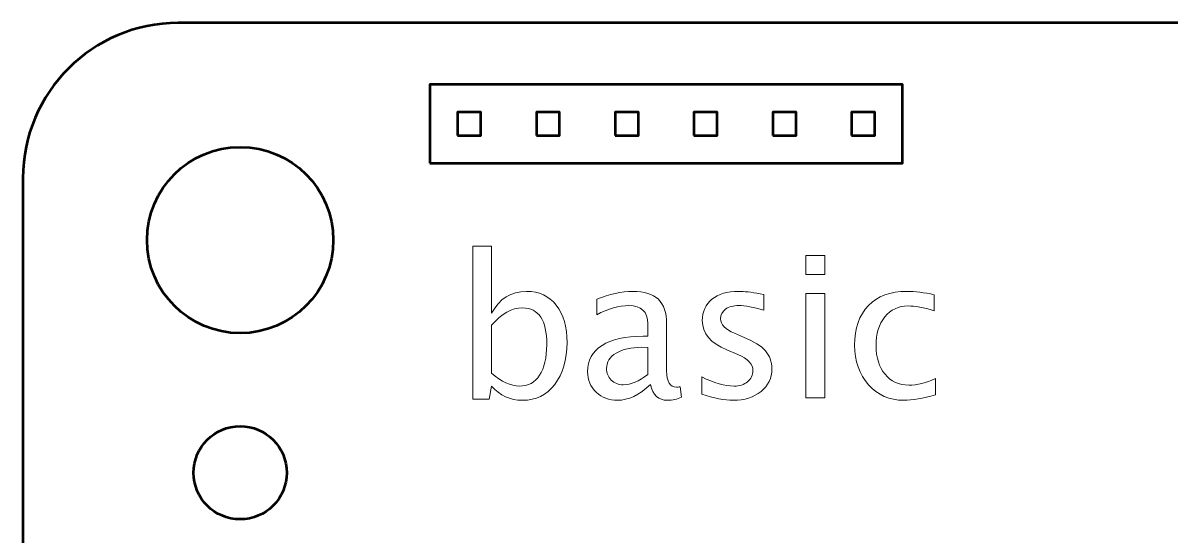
# Model space of a CAD drawing. Header units: centimetres. Extents: x -3.7 to 3.7, y -5.2 to 5.2.
# Drawn here: x -3.7 to 0, y -2.454 to -0.8 of the extents above; entities that cross this region are included whole.
import ezdxf

# ---------------------------------------------------------------- set-up
doc = ezdxf.new("R2010")
doc.units = ezdxf.units.CM
doc.header["$MEASUREMENT"] = 0
doc.layers.add('Layer 1', color=7, linetype='Continuous')

msp = doc.modelspace()

# ---------------------------------------------------------------- linework, layer by layer
at = {"layer": 'Layer 1', "color": 5, "lineweight": 53}
msp.add_lwpolyline([(-2.389, -1.252), (-0.865, -1.252), (-0.865, -0.998), (-2.389, -0.998), (-2.389, -1.252)], close=True, dxfattribs=at)
at = {"layer": 'Layer 1', "lineweight": 53}
for points in [[(-2.2995, -1.1625), (-2.2245, -1.1625), (-2.2245, -1.0875), (-2.2995, -1.0875), (-2.2995, -1.1625)], [(-2.0455, -1.1625), (-1.9705, -1.1625), (-1.9705, -1.0875), (-2.0455, -1.0875), (-2.0455, -1.1625)], [(-1.7915, -1.1625), (-1.7165, -1.1625), (-1.7165, -1.0875), (-1.7915, -1.0875), (-1.7915, -1.1625)], [(-1.5375, -1.1625), (-1.4625, -1.1625), (-1.4625, -1.0875), (-1.5375, -1.0875), (-1.5375, -1.1625)], [(-1.2835, -1.1625), (-1.2085, -1.1625), (-1.2085, -1.0875), (-1.2835, -1.0875), (-1.2835, -1.1625)], [(-1.0295, -1.1625), (-0.9545, -1.1625), (-0.9545, -1.0875), (-1.0295, -1.0875), (-1.0295, -1.1625)]]:
    msp.add_lwpolyline(points, close=True, dxfattribs=at)
for centre, major_axis in [((-2.99999, -1.50001), (0, 0.30001)), ((-3, -2.25), (0, 0.15))]:
    msp.add_ellipse(centre, major_axis=major_axis, ratio=1, dxfattribs=at)
msp.add_open_spline([(-3.7, -4.7), (-3.7, -4.7), (-3.7, -1.3), (-3.7, -1.3), (-3.7, -1.3), (-3.7, -1.02386), (-3.47614, -0.8), (-3.2, -0.8), (-3.2, -0.8), (-3.2, -0.8), (3.2, -0.8), (3.2, -0.8), (3.2, -0.8), (3.47614, -0.8), (3.7, -1.02386), (3.7, -1.3), (3.7, -1.3), (3.7, -1.3), (3.7, -4.7), (3.7, -4.7), (3.7, -4.7), (3.7, -4.97614), (3.47614, -5.2), (3.2, -5.2), (3.2, -5.2), (3.2, -5.2), (-3.2, -5.2), (-3.2, -5.2), (-3.2, -5.2), (-3.47614, -5.2), (-3.7, -4.97614), (-3.7, -4.7)], degree=3, knots=[0, 0, 0, 0, 0.1111111, 0.1111111, 0.1111111, 0.1111111, 0.2222222, 0.2222222, 0.2222222, 0.2222222, 0.3333333, 0.3333333, 0.3333333, 0.3333333, 0.4444444, 0.4444444, 0.4444444, 0.4444444, 0.5555556, 0.5555556, 0.5555556, 0.5555556, 0.6666667, 0.6666667, 0.6666667, 0.6666667, 0.7777778, 0.7777778, 0.7777778, 0.7777778, 1, 1, 1, 1], dxfattribs=at)
at = {"layer": 'Layer 1', "color": 5, "lineweight": 9}
for points, knots in [([(-2.25066, -2.01262), (-2.25066, -2.01262), (-2.25066, -1.51922), (-2.25066, -1.51922), (-2.25066, -1.51922), (-2.25066, -1.51922), (-2.1897, -1.51922), (-2.1897, -1.51922), (-2.1897, -1.51922), (-2.1897, -1.51922), (-2.1897, -1.73587), (-2.1897, -1.73587), (-2.1897, -1.73587), (-2.16472, -1.68877), (-2.12715, -1.66527), (-2.07709, -1.66527), (-2.07709, -1.66527), (-2.03656, -1.66527), (-2.0047, -1.67999), (-1.98142, -1.70951), (-1.98142, -1.70951), (-1.95814, -1.73904), (-1.94649, -1.77936), (-1.94649, -1.83048), (-1.94649, -1.83048), (-1.94649, -1.88615), (-1.95972, -1.93113), (-1.98608, -1.96521), (-1.98608, -1.96521), (-2.01243, -1.99939), (-2.04714, -2.01643), (-2.09011, -2.01643), (-2.09011, -2.01643), (-2.13001, -2.01643), (-2.16324, -2.00119), (-2.1897, -1.9706), (-2.1897, -1.9706), (-2.1897, -1.9706), (-2.19711, -2.01262), (-2.19711, -2.01262), (-2.19711, -2.01262), (-2.19711, -2.01262), (-2.25066, -2.01262), (-2.25066, -2.01262)], [0, 0, 0, 0, 0.0833333, 0.0833333, 0.0833333, 0.0833333, 0.1666667, 0.1666667, 0.1666667, 0.1666667, 0.25, 0.25, 0.25, 0.25, 0.3333333, 0.3333333, 0.3333333, 0.3333333, 0.4166667, 0.4166667, 0.4166667, 0.4166667, 0.5, 0.5, 0.5, 0.5, 0.5833333, 0.5833333, 0.5833333, 0.5833333, 0.6666667, 0.6666667, 0.6666667, 0.6666667, 0.75, 0.75, 0.75, 0.75, 0.8333333, 0.8333333, 0.8333333, 0.8333333, 1, 1, 1, 1]), ([(-1.17666, -1.61066), (-1.17666, -1.61066), (-1.17666, -1.5497), (-1.17666, -1.5497), (-1.17666, -1.5497), (-1.17666, -1.5497), (-1.1157, -1.5497), (-1.1157, -1.5497), (-1.1157, -1.5497), (-1.1157, -1.5497), (-1.1157, -1.61066), (-1.1157, -1.61066), (-1.1157, -1.61066), (-1.1157, -1.61066), (-1.17666, -1.61066), (-1.17666, -1.61066)], [0, 0, 0, 0, 0.2, 0.2, 0.2, 0.2, 0.4, 0.4, 0.4, 0.4, 0.6, 0.6, 0.6, 0.6, 1, 1, 1, 1]), ([(-1.67757, -1.96595), (-1.71419, -1.9996), (-1.74943, -2.01643), (-1.7833, -2.01643), (-1.7833, -2.01643), (-1.81113, -2.01643), (-1.83431, -2.00775), (-1.85262, -1.99029), (-1.85262, -1.99029), (-1.87103, -1.97283), (-1.88024, -1.95081), (-1.88024, -1.92425), (-1.88024, -1.92425), (-1.88024, -1.88752), (-1.86479, -1.85927), (-1.83388, -1.83958), (-1.83388, -1.83958), (-1.80298, -1.8199), (-1.75864, -1.81005), (-1.70085, -1.81005), (-1.70085, -1.81005), (-1.70085, -1.81005), (-1.68656, -1.81005), (-1.68656, -1.81005), (-1.68656, -1.81005), (-1.68656, -1.81005), (-1.68656, -1.76952), (-1.68656, -1.76952), (-1.68656, -1.76952), (-1.68656, -1.73047), (-1.70688, -1.71099), (-1.74763, -1.71099), (-1.74763, -1.71099), (-1.77917, -1.71099), (-1.81367, -1.72094), (-1.85103, -1.74084), (-1.85103, -1.74084), (-1.85103, -1.74084), (-1.85103, -1.69067), (-1.85103, -1.69067), (-1.85103, -1.69067), (-1.80997, -1.67374), (-1.77123, -1.66527), (-1.73493, -1.66527), (-1.73493, -1.66527), (-1.69757, -1.66527), (-1.66995, -1.67374), (-1.65227, -1.69078), (-1.65227, -1.69078), (-1.63449, -1.70782), (-1.6256, -1.73407), (-1.6256, -1.76952), (-1.6256, -1.76952), (-1.6256, -1.76952), (-1.6256, -1.9216), (-1.6256, -1.9216), (-1.6256, -1.9216), (-1.6256, -1.95642), (-1.61492, -1.97388), (-1.59343, -1.97388), (-1.59343, -1.97388), (-1.59079, -1.97388), (-1.58687, -1.97346), (-1.58168, -1.97261), (-1.58168, -1.97261), (-1.58168, -1.97261), (-1.57734, -2.00648), (-1.57734, -2.00648), (-1.57734, -2.00648), (-1.59121, -2.01315), (-1.60645, -2.01643), (-1.62317, -2.01643), (-1.62317, -2.01643), (-1.65164, -2.01643), (-1.66974, -1.9996), (-1.67757, -1.96595)], [0, 0, 0, 0, 0.05, 0.05, 0.05, 0.05, 0.1, 0.1, 0.1, 0.1, 0.15, 0.15, 0.15, 0.15, 0.2, 0.2, 0.2, 0.2, 0.25, 0.25, 0.25, 0.25, 0.3, 0.3, 0.3, 0.3, 0.35, 0.35, 0.35, 0.35, 0.4, 0.4, 0.4, 0.4, 0.45, 0.45, 0.45, 0.45, 0.5, 0.5, 0.5, 0.5, 0.55, 0.55, 0.55, 0.55, 0.6, 0.6, 0.6, 0.6, 0.65, 0.65, 0.65, 0.65, 0.7, 0.7, 0.7, 0.7, 0.75, 0.75, 0.75, 0.75, 0.8, 0.8, 0.8, 0.8, 0.85, 0.85, 0.85, 0.85, 0.9, 0.9, 0.9, 0.9, 1, 1, 1, 1]), ([(-1.51246, -1.99674), (-1.51246, -1.99674), (-1.51246, -1.94086), (-1.51246, -1.94086), (-1.51246, -1.94086), (-1.47257, -1.96076), (-1.43796, -1.97071), (-1.40843, -1.97071), (-1.40843, -1.97071), (-1.39086, -1.97071), (-1.37626, -1.96595), (-1.36472, -1.95642), (-1.36472, -1.95642), (-1.35319, -1.947), (-1.34736, -1.93515), (-1.34736, -1.92086), (-1.34736, -1.92086), (-1.34736, -1.90001), (-1.36356, -1.88276), (-1.39594, -1.86911), (-1.39594, -1.86911), (-1.39594, -1.86911), (-1.43161, -1.85398), (-1.43161, -1.85398), (-1.43161, -1.85398), (-1.48421, -1.83217), (-1.51056, -1.80064), (-1.51056, -1.75968), (-1.51056, -1.75968), (-1.51056, -1.73036), (-1.50019, -1.70729), (-1.47944, -1.69046), (-1.47944, -1.69046), (-1.4587, -1.67364), (-1.43023, -1.66527), (-1.39414, -1.66527), (-1.39414, -1.66527), (-1.37541, -1.66527), (-1.35213, -1.66781), (-1.3245, -1.673), (-1.3245, -1.673), (-1.3245, -1.673), (-1.3118, -1.67543), (-1.3118, -1.67543), (-1.3118, -1.67543), (-1.3118, -1.67543), (-1.3118, -1.72623), (-1.3118, -1.72623), (-1.3118, -1.72623), (-1.34578, -1.71607), (-1.37287, -1.71099), (-1.39308, -1.71099), (-1.39308, -1.71099), (-1.41086, -1.71099), (-1.42494, -1.71491), (-1.43563, -1.72264), (-1.43563, -1.72264), (-1.44621, -1.73036), (-1.4515, -1.74073), (-1.4515, -1.75375), (-1.4515, -1.75375), (-1.4515, -1.77206), (-1.43669, -1.78762), (-1.40695, -1.80021), (-1.40695, -1.80021), (-1.40695, -1.80021), (-1.37763, -1.81259), (-1.37763, -1.81259), (-1.37763, -1.81259), (-1.3444, -1.82656), (-1.32091, -1.84138), (-1.30715, -1.85694), (-1.30715, -1.85694), (-1.29328, -1.8725), (-1.2864, -1.89197), (-1.2864, -1.91525), (-1.2864, -1.91525), (-1.2864, -1.94478), (-1.29805, -1.96902), (-1.32144, -1.98796), (-1.32144, -1.98796), (-1.34472, -2.0069), (-1.37456, -2.01643), (-1.41086, -2.01643), (-1.41086, -2.01643), (-1.4388, -2.01643), (-1.47257, -2.00987), (-1.51246, -1.99674)], [0, 0, 0, 0, 0.0434783, 0.0434783, 0.0434783, 0.0434783, 0.0869565, 0.0869565, 0.0869565, 0.0869565, 0.1304348, 0.1304348, 0.1304348, 0.1304348, 0.173913, 0.173913, 0.173913, 0.173913, 0.2173913, 0.2173913, 0.2173913, 0.2173913, 0.2608696, 0.2608696, 0.2608696, 0.2608696, 0.3043478, 0.3043478, 0.3043478, 0.3043478, 0.3478261, 0.3478261, 0.3478261, 0.3478261, 0.3913043, 0.3913043, 0.3913043, 0.3913043, 0.4347826, 0.4347826, 0.4347826, 0.4347826, 0.4782609, 0.4782609, 0.4782609, 0.4782609, 0.5217391, 0.5217391, 0.5217391, 0.5217391, 0.5652174, 0.5652174, 0.5652174, 0.5652174, 0.6086957, 0.6086957, 0.6086957, 0.6086957, 0.6521739, 0.6521739, 0.6521739, 0.6521739, 0.6956522, 0.6956522, 0.6956522, 0.6956522, 0.7391304, 0.7391304, 0.7391304, 0.7391304, 0.7826087, 0.7826087, 0.7826087, 0.7826087, 0.826087, 0.826087, 0.826087, 0.826087, 0.8695652, 0.8695652, 0.8695652, 0.8695652, 0.9130435, 0.9130435, 0.9130435, 0.9130435, 1, 1, 1, 1]), ([(-1.17666, -2.00881), (-1.17666, -2.00881), (-1.17666, -1.67226), (-1.17666, -1.67226), (-1.17666, -1.67226), (-1.17666, -1.67226), (-1.1157, -1.67226), (-1.1157, -1.67226), (-1.1157, -1.67226), (-1.1157, -1.67226), (-1.1157, -2.00881), (-1.1157, -2.00881), (-1.1157, -2.00881), (-1.1157, -2.00881), (-1.17666, -2.00881), (-1.17666, -2.00881)], [0, 0, 0, 0, 0.2, 0.2, 0.2, 0.2, 0.4, 0.4, 0.4, 0.4, 0.6, 0.6, 0.6, 0.6, 1, 1, 1, 1]), ([(-0.75946, -1.99865), (-0.79894, -2.0105), (-0.83301, -2.01643), (-0.86169, -2.01643), (-0.86169, -2.01643), (-0.9072, -2.01643), (-0.94488, -1.9996), (-0.97483, -1.96605), (-0.97483, -1.96605), (-1.00478, -1.9324), (-1.01981, -1.88996), (-1.01981, -1.83884), (-1.01981, -1.83884), (-1.01981, -1.78423), (-1.00499, -1.74158), (-0.97536, -1.7111), (-0.97536, -1.7111), (-0.94573, -1.68051), (-0.90435, -1.66527), (-0.85122, -1.66527), (-0.85122, -1.66527), (-0.82508, -1.66527), (-0.79565, -1.66887), (-0.76327, -1.67607), (-0.76327, -1.67607), (-0.76327, -1.67607), (-0.76327, -1.7275), (-0.76327, -1.7275), (-0.76327, -1.7275), (-0.79767, -1.71734), (-0.82571, -1.71226), (-0.8473, -1.71226), (-0.8473, -1.71226), (-0.87863, -1.71226), (-0.90371, -1.72401), (-0.92244, -1.7474), (-0.92244, -1.7474), (-0.94118, -1.77079), (-0.95059, -1.80201), (-0.95059, -1.84096), (-0.95059, -1.84096), (-0.95059, -1.87874), (-0.94086, -1.90922), (-0.92149, -1.93261), (-0.92149, -1.93261), (-0.90212, -1.95589), (-0.87683, -1.96753), (-0.8454, -1.96753), (-0.8454, -1.96753), (-0.81756, -1.96753), (-0.78899, -1.96034), (-0.75946, -1.94594), (-0.75946, -1.94594), (-0.75946, -1.94594), (-0.75946, -1.99865), (-0.75946, -1.99865)], [0, 0, 0, 0, 0.0666667, 0.0666667, 0.0666667, 0.0666667, 0.1333333, 0.1333333, 0.1333333, 0.1333333, 0.2, 0.2, 0.2, 0.2, 0.2666667, 0.2666667, 0.2666667, 0.2666667, 0.3333333, 0.3333333, 0.3333333, 0.3333333, 0.4, 0.4, 0.4, 0.4, 0.4666667, 0.4666667, 0.4666667, 0.4666667, 0.5333333, 0.5333333, 0.5333333, 0.5333333, 0.6, 0.6, 0.6, 0.6, 0.6666667, 0.6666667, 0.6666667, 0.6666667, 0.7333333, 0.7333333, 0.7333333, 0.7333333, 0.8, 0.8, 0.8, 0.8, 0.8666667, 0.8666667, 0.8666667, 0.8666667, 1, 1, 1, 1]), ([(-2.1897, -1.92859), (-2.15827, -1.95663), (-2.12832, -1.97071), (-2.09985, -1.97071), (-2.09985, -1.97071), (-2.0718, -1.97071), (-2.05011, -1.95896), (-2.03487, -1.93557), (-2.03487, -1.93557), (-2.01952, -1.91218), (-2.0119, -1.87927), (-2.0119, -1.83672), (-2.0119, -1.83672), (-2.0119, -1.75798), (-2.03793, -1.71861), (-2.09, -1.71861), (-2.09, -1.71861), (-2.12408, -1.71861), (-2.15731, -1.73703), (-2.1897, -1.77397), (-2.1897, -1.77397), (-2.1897, -1.77397), (-2.1897, -1.92859), (-2.1897, -1.92859)], [0, 0, 0, 0, 0.1428571, 0.1428571, 0.1428571, 0.1428571, 0.2857143, 0.2857143, 0.2857143, 0.2857143, 0.4285714, 0.4285714, 0.4285714, 0.4285714, 0.5714286, 0.5714286, 0.5714286, 0.5714286, 0.7142857, 0.7142857, 0.7142857, 0.7142857, 1, 1, 1, 1]), ([(-1.68656, -1.93272), (-1.68656, -1.93272), (-1.68656, -1.84625), (-1.68656, -1.84625), (-1.68656, -1.84625), (-1.68656, -1.84625), (-1.70614, -1.84561), (-1.70614, -1.84561), (-1.70614, -1.84561), (-1.74001, -1.84561), (-1.76732, -1.85186), (-1.78816, -1.86435), (-1.78816, -1.86435), (-1.80891, -1.87694), (-1.81928, -1.89356), (-1.81928, -1.9143), (-1.81928, -1.9143), (-1.81928, -1.9288), (-1.81409, -1.94108), (-1.80383, -1.95113), (-1.80383, -1.95113), (-1.79346, -1.96118), (-1.78086, -1.96626), (-1.76594, -1.96626), (-1.76594, -1.96626), (-1.74054, -1.96626), (-1.71408, -1.95505), (-1.68656, -1.93272)], [0, 0, 0, 0, 0.125, 0.125, 0.125, 0.125, 0.25, 0.25, 0.25, 0.25, 0.375, 0.375, 0.375, 0.375, 0.5, 0.5, 0.5, 0.5, 0.625, 0.625, 0.625, 0.625, 0.75, 0.75, 0.75, 0.75, 1, 1, 1, 1])]:
    msp.add_open_spline(points, degree=3, knots=knots, dxfattribs=at)

doc.saveas('drawing.dxf')
